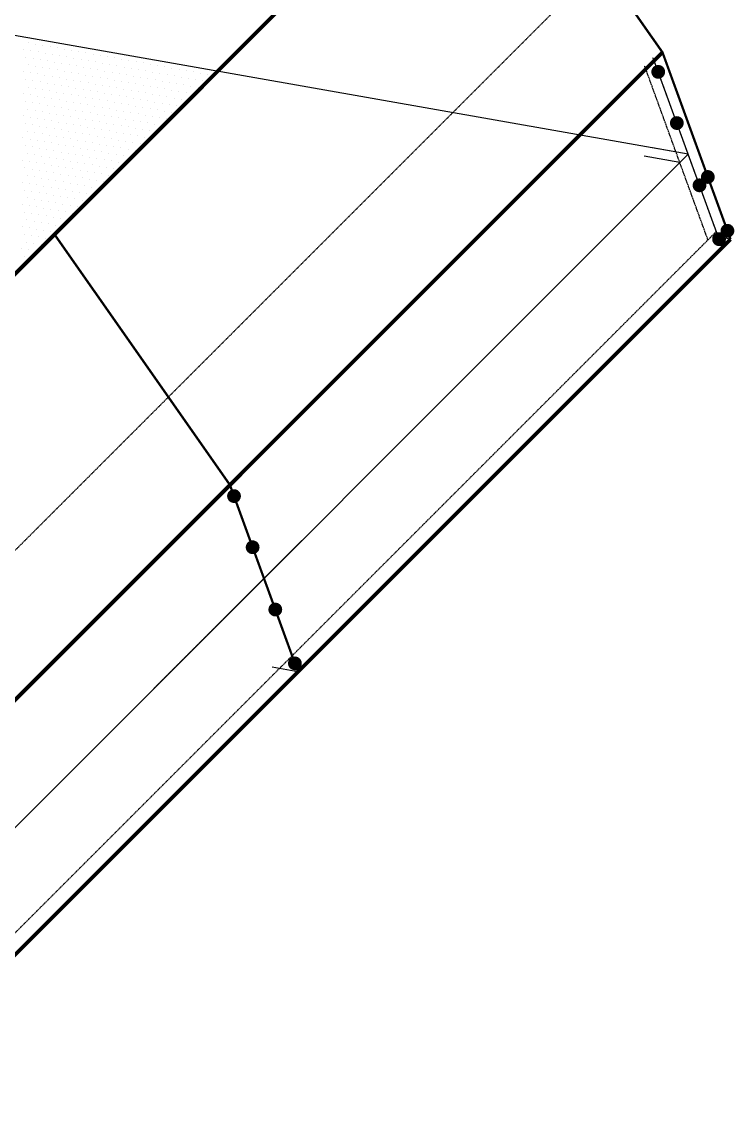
# Model space of a CAD drawing. Header units: millimetres. Extents: x -2888 to 18917, y -816 to 5133.
# Drawn here: x 17747 to 18054.4, y 2931.9 to 3399.7 of the extents above; entities that cross this region are included whole.
import ezdxf

# ---------------------------------------------------------------- set-up
doc = ezdxf.new("R2010")
doc.units = ezdxf.units.MM
doc.linetypes.add('NASCOSTA', pattern=[0.375, 0.25, -0.125])
doc.layers.add('GRI_R_254', color=254, linetype='Continuous')
doc.layers.add('SCRITTE', color=1, linetype='Continuous')

# ---------------------------------------------------------------- blocks, each defined once
blk = doc.blocks.new('*X49')
at = {"color": 0}
for p, q in [((42.4942, 81.1021), (42.4942, 81.1021)), ((42.5411, 81.0938), (42.5411, 81.0938)), ((42.588, 81.0855), (42.588, 81.0855)), ((42.6349, 81.0773), (42.6349, 81.0773)), ((42.6818, 81.069), (42.6818, 81.069)), ((42.7287, 81.0607), (42.7287, 81.0607)), ((42.4625, 81.0593), (42.4625, 81.0593)), ((42.4776, 81.0083), (42.4776, 81.0083)), ((42.5094, 81.051), (42.5094, 81.051)), ((42.5245, 81), (42.5245, 81)), ((42.5563, 81.0428), (42.5563, 81.0428)), ((42.5714, 80.9917), (42.5714, 80.9917)), ((42.6032, 81.0345), (42.6032, 81.0345)), ((42.6501, 81.0262), (42.6501, 81.0262)), ((42.697, 81.018), (42.697, 81.018)), ((42.7439, 81.0097), (42.7439, 81.0097)), ((42.7756, 81.0525), (42.7756, 81.0525)), ((42.7908, 81.0014), (42.7908, 81.0014)), ((42.8225, 81.0442), (42.8225, 81.0442)), ((42.8377, 80.9932), (42.8377, 80.9932)), ((42.8694, 81.0359), (42.8694, 81.0359)), ((42.9163, 81.0277), (42.9163, 81.0277)), ((42.9632, 81.0194), (42.9632, 81.0194)), ((43.0101, 81.0111), (43.0101, 81.0111)), ((43.057, 81.0028), (43.057, 81.0028)), ((43.1039, 80.9946), (43.1039, 80.9946)), ((42.4928, 80.9572), (42.4928, 80.9572)), ((42.5397, 80.949), (42.5397, 80.949)), ((42.5866, 80.9407), (42.5866, 80.9407)), ((42.6184, 80.9835), (42.6184, 80.9835)), ((42.6335, 80.9324), (42.6335, 80.9324)), ((42.6653, 80.9752), (42.6653, 80.9752)), ((42.6804, 80.9242), (42.6804, 80.9242)), ((42.7122, 80.9669), (42.7122, 80.9669)), ((42.7591, 80.9587), (42.7591, 80.9587)), ((42.806, 80.9504), (42.806, 80.9504)), ((42.8529, 80.9421), (42.8529, 80.9421)), ((42.8846, 80.9849), (42.8846, 80.9849)), ((42.8998, 80.9339), (42.8998, 80.9339)), ((42.9315, 80.9766), (42.9315, 80.9766)), ((42.9467, 80.9256), (42.9467, 80.9256)), ((42.9784, 80.9683), (42.9784, 80.9683)), ((43.0253, 80.9601), (43.0253, 80.9601)), ((43.0722, 80.9518), (43.0722, 80.9518)), ((43.1191, 80.9435), (43.1191, 80.9435)), ((43.1508, 80.9863), (43.1508, 80.9863)), ((43.166, 80.9353), (43.166, 80.9353)), ((43.1977, 80.978), (43.1977, 80.978)), ((43.2129, 80.927), (43.2129, 80.927)), ((43.2446, 80.9698), (43.2446, 80.9698)), ((43.2598, 80.9187), (43.2598, 80.9187)), ((43.2915, 80.9615), (43.2915, 80.9615)), ((43.3384, 80.9532), (43.3384, 80.9532)), ((43.3853, 80.945), (43.3853, 80.945)), ((43.4322, 80.9367), (43.4322, 80.9367)), ((43.4791, 80.9284), (43.4791, 80.9284)), ((43.526, 80.9201), (43.526, 80.9201)), ((42.4611, 80.9145), (42.4611, 80.9145)), ((42.4763, 80.8634), (42.4763, 80.8634)), ((42.508, 80.9062), (42.508, 80.9062)), ((42.5232, 80.8552), (42.5232, 80.8552)), ((42.5549, 80.8979), (42.5549, 80.8979)), ((42.6018, 80.8897), (42.6018, 80.8897)), ((42.6487, 80.8814), (42.6487, 80.8814)), ((42.6956, 80.8731), (42.6956, 80.8731)), ((42.7273, 80.9159), (42.7273, 80.9159)), ((42.7425, 80.8649), (42.7425, 80.8649)), ((42.7742, 80.9076), (42.7742, 80.9076)), ((42.7894, 80.8566), (42.7894, 80.8566)), ((42.8211, 80.8994), (42.8211, 80.8994)), ((42.8363, 80.8483), (42.8363, 80.8483)), ((42.868, 80.8911), (42.868, 80.8911)), ((42.9149, 80.8828), (42.9149, 80.8828)), ((42.9618, 80.8745), (42.9618, 80.8745)), ((42.9936, 80.9173), (42.9936, 80.9173)), ((43.0087, 80.8663), (43.0087, 80.8663)), ((43.0405, 80.909), (43.0405, 80.909)), ((43.0556, 80.858), (43.0556, 80.858)), ((43.0874, 80.9008), (43.0874, 80.9008)), ((43.1025, 80.8497), (43.1025, 80.8497)), ((43.1343, 80.8925), (43.1343, 80.8925)), ((43.1812, 80.8842), (43.1812, 80.8842)), ((43.2281, 80.876), (43.2281, 80.876)), ((43.275, 80.8677), (43.275, 80.8677)), ((43.3067, 80.9105), (43.3067, 80.9105)), ((43.3219, 80.8594), (43.3219, 80.8594)), ((43.3536, 80.9022), (43.3536, 80.9022)), ((43.3688, 80.8512), (43.3688, 80.8512)), ((43.4005, 80.8939), (43.4005, 80.8939)), ((43.4474, 80.8856), (43.4474, 80.8856)), ((43.4943, 80.8774), (43.4943, 80.8774)), ((43.5412, 80.8691), (43.5412, 80.8691)), ((43.5729, 80.9119), (43.5729, 80.9119)), ((43.5881, 80.8608), (43.5881, 80.8608)), ((43.6198, 80.9036), (43.6198, 80.9036)), ((43.635, 80.8526), (43.635, 80.8526)), ((43.6667, 80.8953), (43.6667, 80.8953)), ((42.4915, 80.8124), (42.4915, 80.8124)), ((42.5384, 80.8041), (42.5384, 80.8041)), ((42.5701, 80.8469), (42.5701, 80.8469)), ((42.5853, 80.7959), (42.5853, 80.7959)), ((42.617, 80.8386), (42.617, 80.8386)), ((42.6322, 80.7876), (42.6322, 80.7876)), ((42.6639, 80.8304), (42.6639, 80.8304)), ((42.6791, 80.7793), (42.6791, 80.7793)), ((42.7108, 80.8221), (42.7108, 80.8221)), ((42.7577, 80.8138), (42.7577, 80.8138)), ((42.8046, 80.8056), (42.8046, 80.8056)), ((42.8515, 80.7973), (42.8515, 80.7973)), ((42.8832, 80.84), (42.8832, 80.84)), ((42.8984, 80.789), (42.8984, 80.789)), ((42.9301, 80.8318), (42.9301, 80.8318)), ((42.9453, 80.7807), (42.9453, 80.7807)), ((42.977, 80.8235), (42.977, 80.8235)), ((43.0239, 80.8152), (43.0239, 80.8152)), ((43.0708, 80.807), (43.0708, 80.807)), ((43.1177, 80.7987), (43.1177, 80.7987)), ((43.1494, 80.8415), (43.1494, 80.8415)), ((43.1646, 80.7904), (43.1646, 80.7904)), ((43.1963, 80.8332), (43.1963, 80.8332)), ((43.2115, 80.7822), (43.2115, 80.7822)), ((43.2433, 80.8249), (43.2433, 80.8249)), ((43.2902, 80.8167), (43.2902, 80.8167)), ((43.3371, 80.8084), (43.3371, 80.8084)), ((43.384, 80.8001), (43.384, 80.8001)), ((43.4157, 80.8429), (43.4157, 80.8429)), ((43.4309, 80.7918), (43.4309, 80.7918)), ((43.4626, 80.8346), (43.4626, 80.8346)), ((43.4778, 80.7836), (43.4778, 80.7836)), ((43.5095, 80.8263), (43.5095, 80.8263)), ((43.5564, 80.8181), (43.5564, 80.8181)), ((43.6033, 80.8098), (43.6033, 80.8098)), ((42.4597, 80.7696), (42.4597, 80.7696)), ((42.4749, 80.7186), (42.4749, 80.7186)), ((42.5066, 80.7614), (42.5066, 80.7614)), ((42.5218, 80.7103), (42.5218, 80.7103)), ((42.5536, 80.7531), (42.5536, 80.7531)), ((42.6005, 80.7448), (42.6005, 80.7448)), ((42.6474, 80.7366), (42.6474, 80.7366)), ((42.6943, 80.7283), (42.6943, 80.7283)), ((42.726, 80.7711), (42.726, 80.7711)), ((42.7412, 80.72), (42.7412, 80.72)), ((42.7729, 80.7628), (42.7729, 80.7628)), ((42.7881, 80.7117), (42.7881, 80.7117)), ((42.8198, 80.7545), (42.8198, 80.7545)), ((42.8667, 80.7462), (42.8667, 80.7462)), ((42.9136, 80.738), (42.9136, 80.738)), ((42.9605, 80.7297), (42.9605, 80.7297)), ((42.9922, 80.7725), (42.9922, 80.7725)), ((43.0074, 80.7214), (43.0074, 80.7214)), ((43.0391, 80.7642), (43.0391, 80.7642)), ((43.0543, 80.7132), (43.0543, 80.7132)), ((43.086, 80.7559), (43.086, 80.7559)), ((43.1329, 80.7477), (43.1329, 80.7477)), ((43.1798, 80.7394), (43.1798, 80.7394)), ((43.2267, 80.7311), (43.2267, 80.7311)), ((43.2584, 80.7739), (43.2584, 80.7739)), ((43.2736, 80.7229), (43.2736, 80.7229)), ((43.3053, 80.7656), (43.3053, 80.7656)), ((43.3205, 80.7146), (43.3205, 80.7146)), ((43.3522, 80.7573), (43.3522, 80.7573)), ((43.3674, 80.7063), (43.3674, 80.7063)), ((43.3991, 80.7491), (43.3991, 80.7491)), ((43.446, 80.7408), (43.446, 80.7408)), ((43.4929, 80.7325), (43.4929, 80.7325)), ((43.5247, 80.7753), (43.5247, 80.7753)), ((43.5716, 80.767), (43.5716, 80.767)), ((42.4901, 80.6676), (42.4901, 80.6676)), ((42.537, 80.6593), (42.537, 80.6593)), ((42.5687, 80.7021), (42.5687, 80.7021)), ((42.5839, 80.651), (42.5839, 80.651)), ((42.6156, 80.6938), (42.6156, 80.6938)), ((42.6308, 80.6428), (42.6308, 80.6428)), ((42.6625, 80.6855), (42.6625, 80.6855)), ((42.6777, 80.6345), (42.6777, 80.6345)), ((42.7094, 80.6773), (42.7094, 80.6773)), ((42.7563, 80.669), (42.7563, 80.669)), ((42.8032, 80.6607), (42.8032, 80.6607)), ((42.835, 80.7035), (42.835, 80.7035)), ((42.8501, 80.6524), (42.8501, 80.6524)), ((42.8819, 80.6952), (42.8819, 80.6952)), ((42.897, 80.6442), (42.897, 80.6442)), ((42.9288, 80.6869), (42.9288, 80.6869)), ((42.9439, 80.6359), (42.9439, 80.6359)), ((42.9757, 80.6787), (42.9757, 80.6787)), ((43.0226, 80.6704), (43.0226, 80.6704)), ((43.0695, 80.6621), (43.0695, 80.6621)), ((43.1012, 80.7049), (43.1012, 80.7049)), ((43.1164, 80.6539), (43.1164, 80.6539)), ((43.1481, 80.6966), (43.1481, 80.6966)), ((43.1633, 80.6456), (43.1633, 80.6456)), ((43.195, 80.6884), (43.195, 80.6884)), ((43.2102, 80.6373), (43.2102, 80.6373)), ((43.2419, 80.6801), (43.2419, 80.6801)), ((43.2888, 80.6718), (43.2888, 80.6718)), ((43.3357, 80.6635), (43.3357, 80.6635)), ((43.3826, 80.6553), (43.3826, 80.6553)), ((43.4143, 80.698), (43.4143, 80.698)), ((43.4295, 80.647), (43.4295, 80.647)), ((43.4612, 80.6898), (43.4612, 80.6898)), ((42.4584, 80.6248), (42.4584, 80.6248)), ((42.4736, 80.5738), (42.4736, 80.5738)), ((42.5053, 80.6165), (42.5053, 80.6165)), ((42.5205, 80.5655), (42.5205, 80.5655)), ((42.5522, 80.6083), (42.5522, 80.6083)), ((42.5991, 80.6), (42.5991, 80.6)), ((42.646, 80.5917), (42.646, 80.5917)), ((42.6929, 80.5835), (42.6929, 80.5835)), ((42.7246, 80.6262), (42.7246, 80.6262)), ((42.7398, 80.5752), (42.7398, 80.5752)), ((42.7715, 80.6179), (42.7715, 80.6179)), ((42.7867, 80.5669), (42.7867, 80.5669)), ((42.8184, 80.6097), (42.8184, 80.6097)), ((42.8653, 80.6014), (42.8653, 80.6014)), ((42.9122, 80.5931), (42.9122, 80.5931)), ((42.9591, 80.5849), (42.9591, 80.5849)), ((42.9908, 80.6276), (42.9908, 80.6276)), ((43.006, 80.5766), (43.006, 80.5766)), ((43.0377, 80.6194), (43.0377, 80.6194)), ((43.0529, 80.5683), (43.0529, 80.5683)), ((43.0846, 80.6111), (43.0846, 80.6111)), ((43.1315, 80.6028), (43.1315, 80.6028)), ((43.1784, 80.5946), (43.1784, 80.5946)), ((43.2254, 80.5863), (43.2254, 80.5863)), ((43.2571, 80.629), (43.2571, 80.629)), ((43.2723, 80.578), (43.2723, 80.578)), ((43.304, 80.6208), (43.304, 80.6208)), ((43.3192, 80.5697), (43.3192, 80.5697)), ((43.3509, 80.6125), (43.3509, 80.6125)), ((43.3978, 80.6042), (43.3978, 80.6042)), ((42.4887, 80.5227), (42.4887, 80.5227)), ((42.5357, 80.5145), (42.5357, 80.5145)), ((42.5674, 80.5572), (42.5674, 80.5572)), ((42.5826, 80.5062), (42.5826, 80.5062)), ((42.6143, 80.549), (42.6143, 80.549)), ((42.6295, 80.4979), (42.6295, 80.4979)), ((42.6612, 80.5407), (42.6612, 80.5407)), ((42.7081, 80.5324), (42.7081, 80.5324)), ((42.755, 80.5241), (42.755, 80.5241)), ((42.8019, 80.5159), (42.8019, 80.5159)), ((42.8336, 80.5586), (42.8336, 80.5586)), ((42.8488, 80.5076), (42.8488, 80.5076)), ((42.8805, 80.5504), (42.8805, 80.5504)), ((42.8957, 80.4993), (42.8957, 80.4993)), ((42.9274, 80.5421), (42.9274, 80.5421)), ((42.9743, 80.5338), (42.9743, 80.5338)), ((43.0212, 80.5256), (43.0212, 80.5256)), ((43.0681, 80.5173), (43.0681, 80.5173)), ((43.0998, 80.5601), (43.0998, 80.5601)), ((43.115, 80.509), (43.115, 80.509)), ((43.1467, 80.5518), (43.1467, 80.5518)), ((43.1619, 80.5008), (43.1619, 80.5008)), ((43.1936, 80.5435), (43.1936, 80.5435)), ((43.2088, 80.4925), (43.2088, 80.4925)), ((43.2405, 80.5352), (43.2405, 80.5352)), ((43.2874, 80.527), (43.2874, 80.527)), ((43.3661, 80.5615), (43.3661, 80.5615)), ((42.457, 80.48), (42.457, 80.48)), ((42.4722, 80.4289), (42.4722, 80.4289)), ((42.5039, 80.4717), (42.5039, 80.4717)), ((42.5508, 80.4634), (42.5508, 80.4634)), ((42.5977, 80.4552), (42.5977, 80.4552)), ((42.6446, 80.4469), (42.6446, 80.4469)), ((42.6764, 80.4896), (42.6764, 80.4896)), ((42.6915, 80.4386), (42.6915, 80.4386)), ((42.7233, 80.4814), (42.7233, 80.4814)), ((42.7384, 80.4303), (42.7384, 80.4303)), ((42.7702, 80.4731), (42.7702, 80.4731)), ((42.7853, 80.4221), (42.7853, 80.4221)), ((42.8171, 80.4648), (42.8171, 80.4648)), ((42.864, 80.4566), (42.864, 80.4566)), ((42.9109, 80.4483), (42.9109, 80.4483)), ((42.9426, 80.4911), (42.9426, 80.4911)), ((42.9578, 80.44), (42.9578, 80.44)), ((42.9895, 80.4828), (42.9895, 80.4828)), ((43.0047, 80.4318), (43.0047, 80.4318)), ((43.0364, 80.4745), (43.0364, 80.4745)), ((43.0516, 80.4235), (43.0516, 80.4235)), ((43.0833, 80.4663), (43.0833, 80.4663)), ((43.1302, 80.458), (43.1302, 80.458)), ((43.1771, 80.4497), (43.1771, 80.4497)), ((43.224, 80.4414), (43.224, 80.4414)), ((43.2557, 80.4842), (43.2557, 80.4842)), ((42.4874, 80.3779), (42.4874, 80.3779)), ((42.5191, 80.4207), (42.5191, 80.4207)), ((42.5343, 80.3696), (42.5343, 80.3696)), ((42.566, 80.4124), (42.566, 80.4124)), ((42.5812, 80.3613), (42.5812, 80.3613)), ((42.6129, 80.4041), (42.6129, 80.4041)), ((42.6281, 80.3531), (42.6281, 80.3531)), ((42.6598, 80.3958), (42.6598, 80.3958)), ((42.7067, 80.3876), (42.7067, 80.3876)), ((42.7536, 80.3793), (42.7536, 80.3793)), ((42.8005, 80.371), (42.8005, 80.371)), ((42.8322, 80.4138), (42.8322, 80.4138)), ((42.8474, 80.3628), (42.8474, 80.3628)), ((42.8791, 80.4055), (42.8791, 80.4055)), ((42.8943, 80.3545), (42.8943, 80.3545)), ((42.926, 80.3973), (42.926, 80.3973)), ((42.9729, 80.389), (42.9729, 80.389)), ((43.0198, 80.3807), (43.0198, 80.3807)), ((43.0667, 80.3725), (43.0667, 80.3725)), ((43.0985, 80.4152), (43.0985, 80.4152)), ((43.1136, 80.3642), (43.1136, 80.3642)), ((43.1454, 80.4069), (43.1454, 80.4069)), ((43.1606, 80.3559), (43.1606, 80.3559)), ((43.1923, 80.3987), (43.1923, 80.3987)), ((42.4557, 80.3351), (42.4557, 80.3351)), ((42.4709, 80.2841), (42.4709, 80.2841)), ((42.5026, 80.3269), (42.5026, 80.3269)), ((42.5495, 80.3186), (42.5495, 80.3186)), ((42.5964, 80.3103), (42.5964, 80.3103)), ((42.6433, 80.302), (42.6433, 80.302)), ((42.675, 80.3448), (42.675, 80.3448)), ((42.6902, 80.2938), (42.6902, 80.2938)), ((42.7219, 80.3365), (42.7219, 80.3365)), ((42.7371, 80.2855), (42.7371, 80.2855)), ((42.7688, 80.3283), (42.7688, 80.3283)), ((42.8157, 80.32), (42.8157, 80.32)), ((42.8626, 80.3117), (42.8626, 80.3117)), ((42.9095, 80.3035), (42.9095, 80.3035)), ((42.9412, 80.3462), (42.9412, 80.3462)), ((42.9564, 80.2952), (42.9564, 80.2952)), ((42.9881, 80.338), (42.9881, 80.338)), ((43.0033, 80.2869), (43.0033, 80.2869)), ((43.035, 80.3297), (43.035, 80.3297)), ((43.0819, 80.3214), (43.0819, 80.3214)), ((42.486, 80.233), (42.486, 80.233)), ((42.5178, 80.2758), (42.5178, 80.2758)), ((42.5329, 80.2248), (42.5329, 80.2248)), ((42.5647, 80.2675), (42.5647, 80.2675)), ((42.5798, 80.2165), (42.5798, 80.2165)), ((42.6116, 80.2593), (42.6116, 80.2593)), ((42.6585, 80.251), (42.6585, 80.251)), ((42.7054, 80.2427), (42.7054, 80.2427)), ((42.7523, 80.2345), (42.7523, 80.2345)), ((42.784, 80.2772), (42.784, 80.2772)), ((42.7992, 80.2262), (42.7992, 80.2262)), ((42.8309, 80.269), (42.8309, 80.269)), ((42.8461, 80.2179), (42.8461, 80.2179)), ((42.8778, 80.2607), (42.8778, 80.2607)), ((42.893, 80.2097), (42.893, 80.2097)), ((42.9247, 80.2524), (42.9247, 80.2524)), ((42.9716, 80.2442), (42.9716, 80.2442)), ((43.0185, 80.2359), (43.0185, 80.2359)), ((43.0502, 80.2786), (43.0502, 80.2786)), ((42.4543, 80.1903), (42.4543, 80.1903)), ((42.4695, 80.1392), (42.4695, 80.1392)), ((42.5012, 80.182), (42.5012, 80.182)), ((42.5481, 80.1737), (42.5481, 80.1737)), ((42.595, 80.1655), (42.595, 80.1655)), ((42.6267, 80.2082), (42.6267, 80.2082)), ((42.6419, 80.1572), (42.6419, 80.1572)), ((42.6736, 80.2), (42.6736, 80.2)), ((42.6888, 80.1489), (42.6888, 80.1489)), ((42.7205, 80.1917), (42.7205, 80.1917)), ((42.7357, 80.1407), (42.7357, 80.1407)), ((42.7674, 80.1834), (42.7674, 80.1834)), ((42.8143, 80.1752), (42.8143, 80.1752)), ((42.8612, 80.1669), (42.8612, 80.1669)), ((42.9081, 80.1586), (42.9081, 80.1586)), ((42.9399, 80.2014), (42.9399, 80.2014)), ((42.955, 80.1503), (42.955, 80.1503)), ((42.9868, 80.1931), (42.9868, 80.1931)), ((42.4847, 80.0882), (42.4847, 80.0882)), ((42.5164, 80.131), (42.5164, 80.131)), ((42.5316, 80.0799), (42.5316, 80.0799)), ((42.5633, 80.1227), (42.5633, 80.1227)), ((42.5785, 80.0717), (42.5785, 80.0717)), ((42.6102, 80.1144), (42.6102, 80.1144)), ((42.6571, 80.1062), (42.6571, 80.1062)), ((42.704, 80.0979), (42.704, 80.0979)), ((42.7509, 80.0896), (42.7509, 80.0896)), ((42.7826, 80.1324), (42.7826, 80.1324)), ((42.7978, 80.0814), (42.7978, 80.0814)), ((42.8295, 80.1241), (42.8295, 80.1241)), ((42.8447, 80.0731), (42.8447, 80.0731)), ((42.8764, 80.1159), (42.8764, 80.1159)), ((42.453, 80.0454), (42.453, 80.0454)), ((42.4999, 80.0372), (42.4999, 80.0372)), ((42.5468, 80.0289), (42.5468, 80.0289)), ((42.5937, 80.0206), (42.5937, 80.0206)), ((42.6254, 80.0634), (42.6254, 80.0634)), ((42.6406, 80.0124), (42.6406, 80.0124)), ((42.6723, 80.0551), (42.6723, 80.0551)), ((42.6875, 80.0041), (42.6875, 80.0041)), ((42.7192, 80.0469), (42.7192, 80.0469)), ((42.7661, 80.0386), (42.7661, 80.0386)), ((42.813, 80.0303), (42.813, 80.0303)), ((42.4681, 79.9944), (42.4681, 79.9944)), ((42.4833, 79.9434), (42.4833, 79.9434)), ((42.515, 79.9861), (42.515, 79.9861)), ((42.5302, 79.9351), (42.5302, 79.9351)), ((42.5619, 79.9779), (42.5619, 79.9779)), ((42.5771, 79.9268), (42.5771, 79.9268)), ((42.6088, 79.9696), (42.6088, 79.9696)), ((42.6557, 79.9613), (42.6557, 79.9613)), ((42.7026, 79.9531), (42.7026, 79.9531)), ((42.7344, 79.9958), (42.7344, 79.9958)), ((42.7495, 79.9448), (42.7495, 79.9448)), ((42.7813, 79.9876), (42.7813, 79.9876)), ((42.4516, 79.9006), (42.4516, 79.9006)), ((42.4985, 79.8923), (42.4985, 79.8923)), ((42.5454, 79.8841), (42.5454, 79.8841)), ((42.5923, 79.8758), (42.5923, 79.8758)), ((42.624, 79.9186), (42.624, 79.9186)), ((42.6392, 79.8675), (42.6392, 79.8675)), ((42.6709, 79.9103), (42.6709, 79.9103)), ((42.4668, 79.8496), (42.4668, 79.8496)), ((42.482, 79.7985), (42.482, 79.7985)), ((42.5137, 79.8413), (42.5137, 79.8413)), ((42.5289, 79.7903), (42.5289, 79.7903)), ((42.5606, 79.833), (42.5606, 79.833)), ((42.6075, 79.8248), (42.6075, 79.8248)), ((42.4502, 79.7558), (42.4502, 79.7558)), ((42.4971, 79.7475), (42.4971, 79.7475)), ((42.544, 79.7392), (42.544, 79.7392)), ((42.5758, 79.782), (42.5758, 79.782)), ((42.4654, 79.7047), (42.4654, 79.7047))]:
    blk.add_line(p, q, dxfattribs=at)

msp = doc.modelspace()

# ---------------------------------------------------------------- linework, layer by layer
at = {"color": 2}
for p, q in [((17574.6148, 3121.3736, -4082152320.988), (17947.7949, 3494.5537, -4082152320.988)), ((17679.6237, 2932.707, -4082152320.988), (18052.8038, 3305.8871, -4082152320.988))]:
    msp.add_line(p, q, dxfattribs=at)
at = {"color": 3}
for p, q in [((18023.472, 3386.4755, -4082152320.988), (17947.7949, 3494.5537, -4082152320.988)), ((17836.882, 3199.8855, -4082152320.988), (17761.2048, 3307.9636, -4082152320.988)), ((17866.2138, 3119.2971, -4082152320.988), (17836.882, 3199.8855, -4082152320.988))]:
    msp.add_line(p, q, dxfattribs=at)
at = {"linetype": 'NASCOSTA'}
for p, q in [((17623.7261, 3051.2354, -4082152320.988), (17993.5905, 3421.0998, -4082152320.988)), ((18046.6813, 3309.2068, -4082152320.988), (18019.3406, 3384.3248, -4082152320.988)), ((18043.0785, 3305.6039, -4082152320.988), (18015.7377, 3380.7219, -4082152320.988)), ((17677.1041, 2939.6296, -4082152320.988), (18046.6813, 3309.2068, -4082152320.988))]:
    msp.add_line(p, q, dxfattribs=at)
for p, q in [((18034.535, 3342.5784, -4082152320.988), (17655.7693, 3409.365, -4082152320.988)), ((17650.292, 3013.2954, -4082152320.988), (18023.472, 3386.4755, -4082152320.988)), ((18049.2009, 3302.2842, -4082152320.988), (18019.8692, 3382.8726, -4082152320.988)), ((18052.8038, 3305.8871, -4082152320.988), (18023.472, 3386.4755, -4082152320.988)), ((18034.535, 3342.5784, -4082152320.988), (18019.113, 3345.2977, -4082152320.988)), ((17664.9578, 2973.0012, -4082152320.988), (18034.535, 3342.5784, -4082152320.988)), ((17664.9578, 2973.0012, -4082152320.988), (18034.535, 3342.5784, -4082152320.988)), ((18030.9322, 3338.9755, -4082152320.988), (18015.5101, 3341.6949, -4082152320.988)), ((18052.8038, 3305.8871, -4082152320.988), (18044.777, 3307.3024, -4082152320.988)), ((17866.2138, 3119.2971, -4082152320.988), (17836.882, 3199.8855, -4082152320.988)), ((17866.2138, 3119.2971, -4082152320.988), (17855.1526, 3121.2474, -4082152320.988))]:
    msp.add_line(p, q)
at = {"color": 2, "const_width": 1.6492, "elevation": -4082152320.988, "flags": 128}
for points in [[(17574.6148, 3121.3736), (17947.7949, 3494.5537)], [(17650.292, 3013.2954), (18023.472, 3386.4755)], [(17679.6237, 2932.707), (18052.8038, 3305.8871)]]:
    msp.add_lwpolyline(points, dxfattribs=at)
at = {"color": 3, "const_width": 0.9895, "elevation": -4082152320.988, "flags": 128}
for points in [[(18052.8038, 3305.8871), (18023.472, 3386.4755), (17947.7949, 3494.5537)], [(17866.2138, 3119.2971), (17836.882, 3199.8855), (17761.2048, 3307.9636)]]:
    msp.add_lwpolyline(points, dxfattribs=at)
at = {"const_width": 2.9686, "elevation": -4082152320.988, "flags": 128}
for points in [[(18020.1238, 3378.095, 1), (18023.0924, 3378.095, 1)], [(18028.1621, 3356.0098, 1), (18031.1307, 3356.0098, 1)], [(18037.9394, 3329.147, 1), (18040.908, 3329.147, 1)], [(18041.5423, 3332.7499, 1), (18044.5109, 3332.7499, 1)], [(18049.992, 3309.5344, 1), (18052.9606, 3309.5344, 1)], [(18046.3891, 3305.9315, 1), (18049.3578, 3305.9315, 1)], [(17837.1366, 3195.1078, 1), (17840.1052, 3195.1078, 1)], [(17845.1749, 3173.0227, 1), (17848.1436, 3173.0227, 1)], [(17854.9522, 3146.1599, 1), (17857.9208, 3146.1599, 1)], [(17863.402, 3122.9443, 1), (17866.3706, 3122.9443, 1)]]:
    msp.add_lwpolyline(points, format="xyb", close=True, dxfattribs=at)
at = {"layer": 'SCRITTE', "color": 3}
for p, q in [((17851.5479, 3159.5913, -4082152320.988), (17867.8745, 3175.9179, -4082152320.988)), ((17835.2213, 3143.2646, -4082152320.988), (17851.5479, 3159.5913, -4082152320.988))]:
    msp.add_line(p, q, dxfattribs=at)
at = {"layer": 'SCRITTE', "color": 3, "linetype": 'NASCOSTA'}
msp.add_line((17804.0079, 3112.0512, -4082152320.988), (17835.2213, 3143.2646, -4082152320.988), dxfattribs=at)

# ---------------------------------------------------------------- block references
at = {"layer": 'GRI_R_254', "color": 2, "xscale": 65.96954280000001, "yscale": 65.96954280000001, "zscale": 65.96954280000001}
msp.add_blockref('*X49', (14946.6602, -1959.6294, -4082152320.988), dxfattribs=at)

doc.saveas('drawing.dxf')
